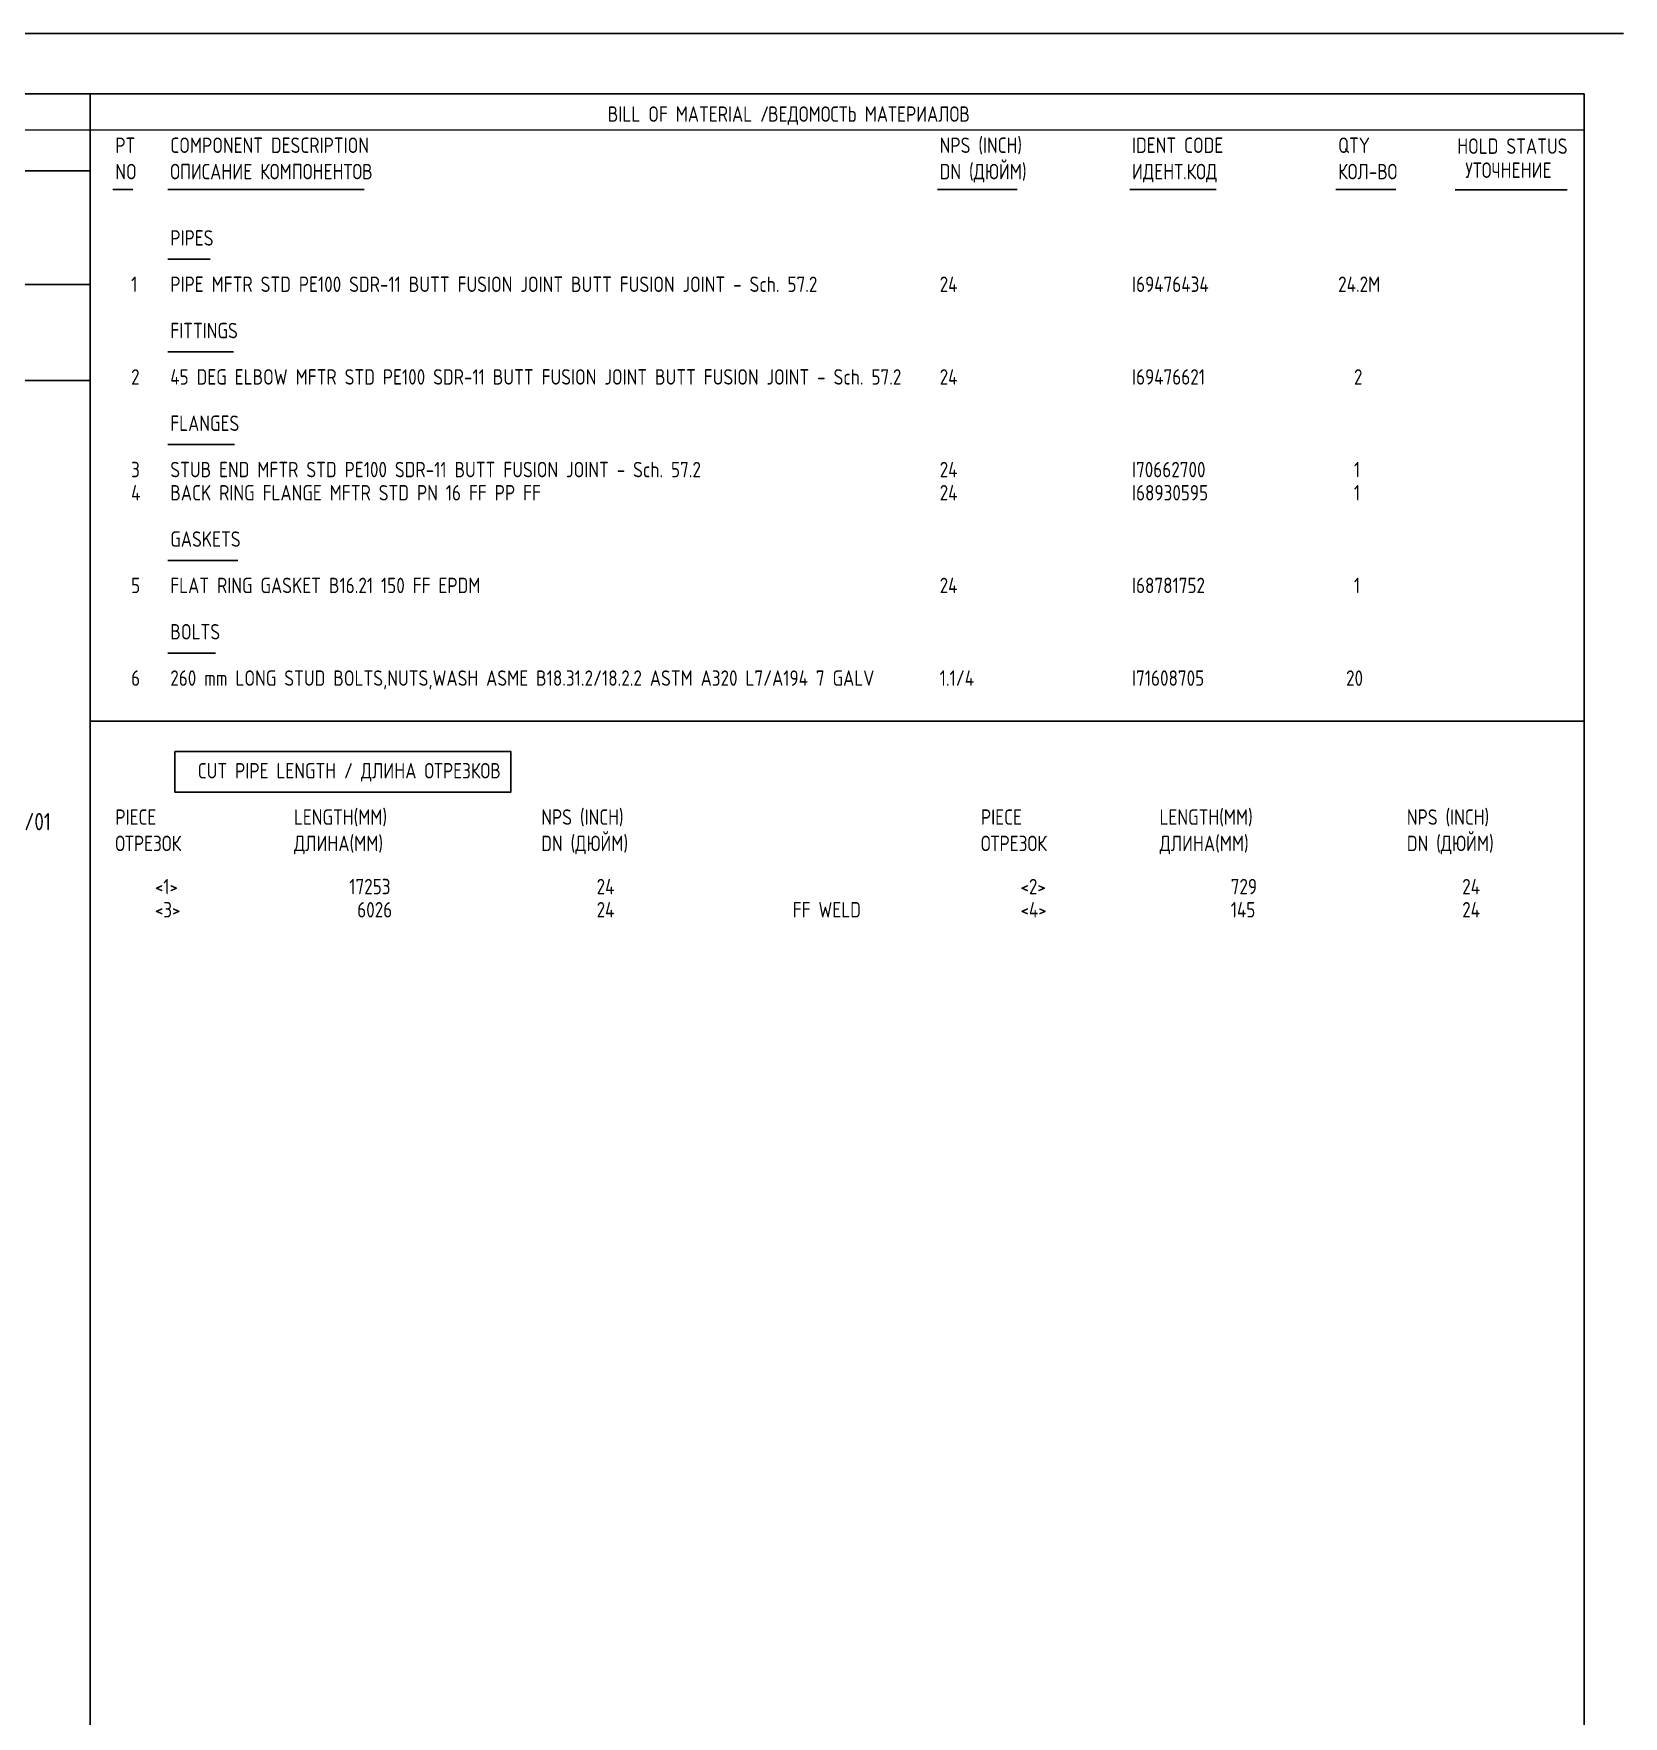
# Model space of a CAD drawing. Extents: x -1005 to 594, y -998 to 420.
# Drawn here: x 395.7 to 594, y 210 to 420 of the extents above; entities that cross this region are included whole.
import ezdxf

# ---------------------------------------------------------------- set-up
doc = ezdxf.new("R2010")
doc.units = 0
doc.styles.add('TTFN17', font='GOST type A')

msp = doc.modelspace()

# ---------------------------------------------------------------- linework, layer by layer
at = {"layer": 'GT_1', "flags": 128}
for points in [[(594, 420), (0, 420)], [(589.1, 412.5), (25.4, 412.5)], [(402.7, 412.5), (402.7, 7.5)], [(589.1, 412.5), (589.1, 7.5)], [(589.1, 408), (162.7, 407.9)], [(190.3, 402.9), (402.7, 402.9)], [(408.046, 400.531), (405.557, 400.531)], [(436.894, 400.531), (412.414, 400.531)], [(518.373, 400.531), (508.414, 400.531)], [(543.202, 400.531), (532.414, 400.531)], [(565.597, 400.531), (558.129, 400.531)], [(587, 400.5), (573, 400.5)], [(417.669, 391.854), (412.414, 391.854)], [(402.7, 388.7), (226.9, 388.7)], [(420.573, 380.289), (412.414, 380.289)], [(402.7, 376.7), (25.4, 376.7)], [(420.713, 368.724), (412.414, 368.724)], [(421.128, 354.269), (412.414, 354.269)], [(418.36, 342.704), (412.414, 342.704)], [(402.7, 334.19), (589, 334.19)], [(413.271, 330.405), (455.204, 330.405), (455.204, 325.357), (413.271, 325.357), (413.271, 330.405)]]:
    msp.add_lwpolyline(points, dxfattribs=at)

# ---------------------------------------------------------------- texts
at = {"layer": 'GT_1', "style": 'TTFN17'}
for s, height, p in [('BILL OF MATERIAL /', 1.925, (467.289, 409)), ('ВЕДОМОСТЬ МАТЕРИАЛОВ', 1.925, (487.289, 409)), ('PT', 1.925, (405.846, 405.109)), ('COMPONENT DESCRIPTION', 1.925, (412.703, 405.109)), ('NPS (INCH)', 1.925, (508.703, 405.109)), ('IDENT CODE', 1.925, (532.703, 405.109)), ('QTY', 1.925, (558.417, 405.109)), ('HOLD STATUS', 1.925, (573.289, 405)), ('NO', 1.925, (405.846, 401.822)), ('ОПИСАНИЕ КОМПОНЕНТОВ', 1.925, (412.703, 401.822)), ('DN (ДЮЙМ)', 1.925, (508.703, 401.822)), ('ИДЕНТ.КОД', 1.925, (532.703, 401.822)), ('КОЛ-ВО', 1.925, (558.417, 401.822)), ('УТОЧНЕНИЕ', 1.925, (574.289, 402)), ('PIPES', 1.925, (412.703, 393.544)), ('  1', 1.925, (405.846, 387.762)), ('PIPE MFTR STD PE100 SDR-11 BUTT FUSION JOINT BUTT FUSION JOINT - Sch. 57.2', 1.925, (412.703, 387.762)), ('24', 1.925, (508.703, 387.762)), ('I69476434', 1.925, (532.703, 387.762)), ('24.2M', 1.925, (558.417, 387.762)), ('FITTINGS', 1.925, (412.703, 381.98)), ('  2', 1.925, (405.846, 376.197)), ('45 DEG ELBOW MFTR STD PE100 SDR-11 BUTT FUSION JOINT BUTT FUSION JOINT - Sch. 57.2', 1.925, (412.703, 376.197)), ('24', 1.925, (508.703, 376.197)), ('I69476621', 1.925, (532.703, 376.197)), ('  2', 1.925, (558.417, 376.197)), ('FLANGES', 1.925, (412.703, 370.415)), ('  3', 1.925, (405.846, 364.633)), ('STUB END MFTR STD PE100 SDR-11 BUTT FUSION JOINT - Sch. 57.2', 1.925, (412.703, 364.633)), ('24', 1.925, (508.703, 364.633)), ('I70662700', 1.925, (532.703, 364.633)), ('  1', 1.925, (558.417, 364.633)), ('  4', 1.925, (405.846, 361.741)), ('BACK RING FLANGE MFTR STD PN 16 FF PP FF', 1.925, (412.703, 361.741)), ('24', 1.925, (508.703, 361.741)), ('I68930595', 1.925, (532.703, 361.741)), ('  1', 1.925, (558.417, 361.741)), ('GASKETS', 1.925, (412.703, 355.959)), ('  5', 1.925, (405.846, 350.177)), ('FLAT RING GASKET B16.21 150 FF EPDM', 1.925, (412.703, 350.177)), ('24', 1.925, (508.703, 350.177)), ('I68781752', 1.925, (532.703, 350.177)), ('  1', 1.925, (558.417, 350.177)), ('BOLTS', 1.925, (412.703, 344.395)), ('  6', 1.925, (405.846, 338.612)), ('260 mm LONG STUD BOLTS,NUTS,WASH ASME B18.31.2/18.2.2 ASTM A320 L7/A194 7 GALV', 1.925, (412.703, 338.612)), ('1.1/4', 1.925, (508.703, 338.612)), ('I71608705', 1.925, (532.703, 338.612)), (' 20', 1.925, (558.417, 338.612)), ('CUT PIPE LENGTH / ДЛИНА ОТРЕЗКОВ', 1.925, (416.132, 327.048)), ('8920-5295-1CL3FX-MFW/300U/01', 2.16562, (362.2, 320.578)), ('PIECE', 1.925, (405.846, 321.265)), ('LENGTH(MM)', 1.925, (428.132, 321.265)), ('NPS (INCH)', 1.925, (458.989, 321.265)), ('PIECE', 1.925, (513.846, 321.265)), ('LENGTH(MM)', 1.925, (536.132, 321.265)), ('NPS (INCH)', 1.925, (566.989, 321.265)), ('ОТРЕЗОК', 1.925, (405.846, 317.979)), ('ДЛИНА(MM)', 1.925, (428.132, 317.979)), ('DN (ДЮЙМ)', 1.925, (458.989, 317.979)), ('ОТРЕЗОК', 1.925, (513.846, 317.979)), ('ДЛИНА(MM)', 1.925, (536.132, 317.979)), ('DN (ДЮЙМ)', 1.925, (566.989, 317.979)), ('     <1>', 1.925, (405.846, 312.592)), ('       17253', 1.925, (428.132, 312.592)), ('       24', 1.925, (458.989, 312.592)), ('     <2>', 1.925, (513.846, 312.592)), ('         729', 1.925, (536.132, 312.592)), ('       24', 1.925, (566.989, 312.592)), ('     <3>', 1.925, (405.846, 309.701)), ('        6026', 1.925, (428.132, 309.701)), ('       24', 1.925, (458.989, 309.701)), ('    FF WELD', 1.925, (486.417, 309.701)), ('     <4>', 1.925, (513.846, 309.701)), ('         145', 1.925, (536.132, 309.701)), ('       24', 1.925, (566.989, 309.701))]:
    msp.add_text(s, height=height, dxfattribs=at).set_placement(p)

doc.saveas('drawing.dxf')
